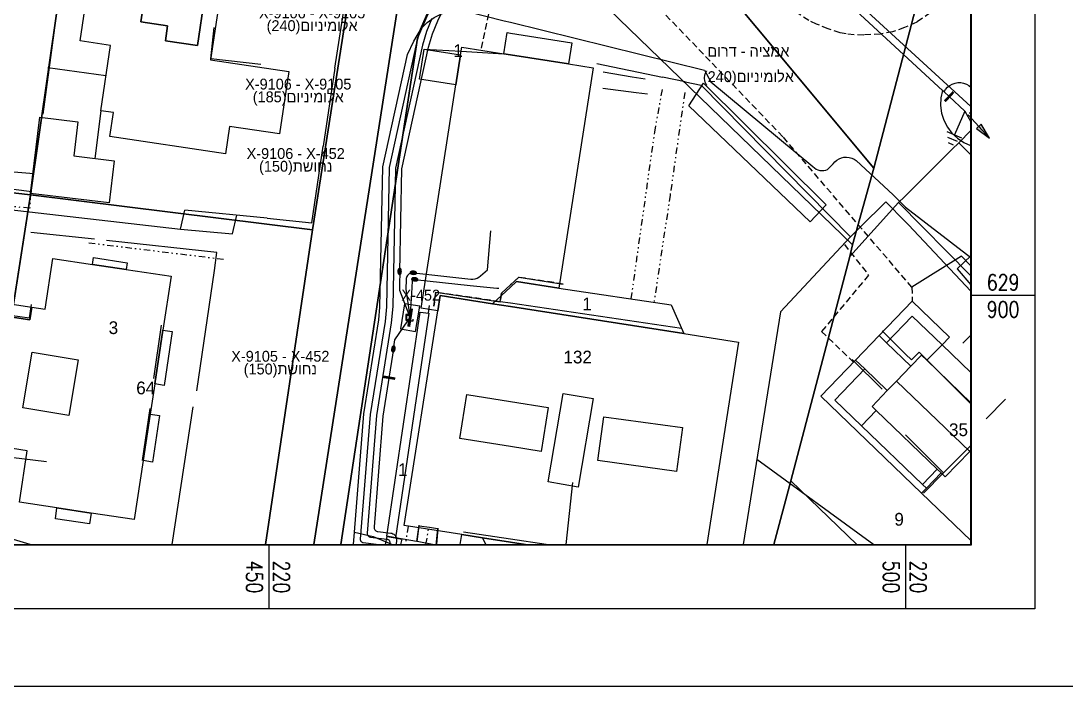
# Model space of a CAD drawing. Header units: metres. Extents: x 220080 to 220677, y 629869 to 630193.
# Drawn here: x 220430.5 to 220512.6, y 629869.3 to 629921.5 of the extents above; entities that cross this region are included whole.
import ezdxf
from ezdxf.enums import TextEntityAlignment as Align

# ---------------------------------------------------------------- set-up
doc = ezdxf.new("R2010")
doc.units = ezdxf.units.M
doc.header["$LTSCALE"] = 0.5
doc.header["$MEASUREMENT"] = 0
doc.linetypes.add('DASH15', pattern=[1.5, 1, -0.5])
doc.linetypes.add('DIVIDE25', pattern=[2.5, 1, -0.5, 0, -0.5, 0, -0.5])
for name, color, linetype in [('1201', 251, 'Continuous'), ('1202', 255, 'Continuous'), ('1204', 7, 'Continuous'), ('1601', 30, 'LANDBORDER'), ('1602', 40, 'Continuous'), ('1603', 40, 'Continuous'), ('2200', 252, 'Continuous'), ('2201', 252, 'Continuous'), ('2202', 255, 'Continuous'), ('2203', 7, 'Continuous'), ('2205', 252, 'Continuous'), ('2206', 252, 'Continuous'), ('2207', 252, 'Continuous'), ('2219', 8, 'DASH15'), ('2401', 251, 'Continuous'), ('2404', 252, 'DASH15'), ('2407', 252, 'DIVIDE25'), ('2408', 252, 'DASH15'), ('2412', 252, 'Continuous'), ('2419', 8, 'Continuous'), ('2601', 252, 'Continuous'), ('2602', 252, 'Continuous'), ('2604', 252, 'Continuous'), ('2605', 7, 'WALLSUP'), ('2619', 8, 'Continuous'), ('6031', 254, 'Continuous'), ('6051', 130, 'Continuous'), ('6081', 1, 'CABLEUNDEXIST03'), ('6091', 3, 'CABLEUNDEXIST03'), ('6151H', 6, 'CABLEUNDEXIST03'), ('6241', 51, 'Continuous'), ('6512', 120, 'Continuous'), ('6515', 121, 'Continuous'), ('65231', 1, 'Continuous'), ('6541', 7, 'Continuous'), ('6561', 7, 'Continuous'), ('6715', 3, 'CABLEDEAD03'), ('6730', 7, 'Continuous'), ('6815', 255, 'Continuous'), ('6911', 3, 'Continuous'), ('6912', 22, 'Continuous'), ('9100', 7, 'Continuous')]:
    doc.layers.add(name, color=color, linetype=linetype)
doc.layers.get('2206').off()
doc.styles.add('coord', font='romant', dxfattribs={"width": 0.8})
doc.styles.add('HEBTXT', font='HEBTXT')
doc.linetypes.add('CABLEDEAD03', pattern='A,2.5,[223,elecad.shx,S=0.01,R=0,X=0,Y=0],5,[222,elecad.shx,S=0.01,R=0,X=0,Y=0],2.5', length=10)
doc.linetypes.add('CABLEUNDEXIST03', pattern='A,3.5,[222,elecad.shx,S=0.01,R=0,X=0,Y=0],1.5', length=5)
doc.linetypes.add('LANDBORDER', pattern='A,6.25,[208,elecad.shx,S=0.02,R=0,X=-0.6,Y=0],12.5,[208,elecad.shx,S=0.02,R=180,X=0.6,Y=0],6.25', length=25)
doc.linetypes.add('WALLSUP', pattern='A,2.5,[227,elecad.shx,S=0.5,R=0,X=0,Y=0],2.5', length=5)

# ---------------------------------------------------------------- blocks, each defined once
blk = doc.blocks.new('*X24')
at = {"color": 0}
for p, q in [((-1.5, 0.06), (1.5, 0.06)), ((-1.5, 0), (1.5, 0)), ((-1.48, 0.12), (1.48, 0.12)), ((-1.45, 0.19), (1.45, 0.19)), ((-1.41, 0.25), (1.41, 0.25)), ((-1.36, 0.31), (1.36, 0.31)), ((-1.29, 0.38), (1.29, 0.38)), ((-1.21, 0.44), (1.21, 0.44)), ((-1.12, 0.5), (1.12, 0.5)), ((-0.99, 0.56), (0.99, 0.56)), ((-0.84, 0.62), (0.84, 0.62)), ((-0.61, 0.69), (0.61, 0.69)), ((-1.5, -0.06), (1.5, -0.06)), ((-1.48, -0.12), (1.48, -0.12)), ((-1.45, -0.19), (1.45, -0.19)), ((-1.41, -0.25), (1.41, -0.25)), ((-1.36, -0.31), (1.36, -0.31)), ((-1.29, -0.38), (1.29, -0.38)), ((-1.21, -0.44), (1.21, -0.44)), ((-1.12, -0.5), (1.12, -0.5)), ((-0.99, -0.56), (0.99, -0.56)), ((-0.84, -0.62), (0.84, -0.62)), ((-0.61, -0.69), (0.61, -0.69))]:
    blk.add_line(p, q, dxfattribs=at)
blk = doc.blocks.new('6730')
at = {"color": 0}
blk.add_lwpolyline([(0.51, 0.01, 0.174705), (0.48, 0.09, 0.104203), (0.36, 0.18, 0.064948), (0.21, 0.24, 0.051099), (0.01, 0.26, 0.051099), (-0.19, 0.24, 0.064948), (-0.35, 0.18, 0.104203), (-0.46, 0.09, 0.174705), (-0.49, 0.01, 0.174705), (-0.46, -0.08, 0.104203), (-0.35, -0.17, 0.064948), (-0.19, -0.22, 0.051099), (0.01, -0.24, 0.051099), (0.21, -0.22, 0.064948), (0.36, -0.17, 0.104203), (0.48, -0.08, 0.174705)], format="xyb", close=True, dxfattribs=at)
at = {"color": 0, "xscale": 0.3335, "yscale": 0.3335, "zscale": 0.3335}
blk.add_blockref('*X24', (0.01, 0.01), dxfattribs=at)
at = {"color": 0, "style": 'HEBTXT'}
for tag, p in [('MUFA_NUM', (1.8, 0.6)), ('COMMENT1', (1.8, -2.73))]:
    blk.add_attdef(tag, p, '', height=2, dxfattribs=at)
at = {"color": 0, "style": 'HEBTXT', "flags": 1}
for tag, p in [('TYPE', (1.81, -6.03)), ('MAP_TYPE', (1.81, -9.04))]:
    blk.add_attdef(tag, p, '', height=2, dxfattribs=at)
blk = doc.blocks.new('6515')
at = {"color": 0, "const_width": 0.4}
blk.add_lwpolyline([(0, 1), (0, -1)], dxfattribs=at)
at = {"color": 0, "style": 'HEBTXT', "flags": 1}
for tag, p in [('POLE_NUM', (0.58, 1.18)), ('POLE_TYPE', (0.59, -1.23))]:
    blk.add_attdef(tag, p, '', height=1.7, dxfattribs=at)
blk = doc.blocks.new('6241')
at = {"color": 0}
blk.add_lwpolyline([(-2, -1.2), (2, -1.2), (2, 1.2), (-2, 1.2)], close=True, dxfattribs=at)
blk.add_lwpolyline([(-2, -1.2), (2, -1.2), (2, 1.2), (-2, 1.2)], close=True, dxfattribs=at)
at = {"color": 0, "const_width": 0.48}
blk.add_lwpolyline([(-1.44, 0), (1.44, 0)], dxfattribs=at)
blk.add_lwpolyline([(-1.44, 0), (1.44, 0)], dxfattribs=at)
at = {"color": 0, "style": 'HEBTXT'}
blk.add_attdef('PIL_NAME', (2.42, 1.78), '', height=1.7, dxfattribs=at)
at = {"color": 0, "style": 'HEBTXT', "flags": 1}
for tag, p in [('TYPE', (2.43, -0.61)), ('MAP_TYPE', (2.42, -2.68))]:
    blk.add_attdef(tag, p, '', height=1.7, dxfattribs=at)
blk = doc.blocks.new('2206')
at = {"color": 0}
for p, q in [((0, -7.5), (0, 7.5)), ((-7.5, 0), (7.5, 0))]:
    blk.add_line(p, q, dxfattribs=at)
blk.add_circle((0, 0), 7.5, dxfattribs=at)
at = {"color": 0, "style": 'HEBTXT'}
for tag, p in [('NUM-FLOORS', (-0.93, 2.1)), ('NUM-BUSNS-CUR', (-0.9, -4.02))]:
    blk.add_attdef(tag, text='', height=2, dxfattribs=at).set_placement(p, align=Align.RIGHT)
for tag, p in [('NUM-ENTR', (0.83, 2.1)), ('NUM-APTS-CUR', (0.83, -4.02))]:
    blk.add_attdef(tag, p, '', height=2, dxfattribs=at)
blk.add_attdef('BLDG_TYPE', text='', height=2, dxfattribs=at).set_placement((0, -22.5), align=Align.CENTER)
at = {"layer": '2202', "style": 'HEBTXT'}
blk.add_attdef('BLDG_CH', text='', height=2, dxfattribs=at).set_placement((0, -25), align=Align.CENTER)
at = {"layer": '2203', "style": 'HEBTXT'}
for tag, p in [('BLDG_NUM', (0, -17.5)), ('BLDG_LETTER', (0, -20))]:
    blk.add_attdef(tag, text='', height=2, dxfattribs=at).set_placement(p, align=Align.CENTER)
at = {"layer": '9100', "style": 'HEBTXT'}
for tag, p in [('CITY_CODE', (0, -12.5)), ('STREET_CODE', (0, -15)), ('STRT_TYPE', (0, -27.5)), ('STREET_CODE_2', (0, -30)), ('BLDG_NUM_2', (0, -32.5)), ('BLDG_LETTER_2', (0, -35))]:
    blk.add_attdef(tag, text='', height=2, dxfattribs=at).set_placement(p, align=Align.CENTER)
blk = doc.blocks.new('1603')
at = {"color": 0, "style": 'HEBTXT'}
blk.add_attdef('PARCEL_NUM', text='', height=2, dxfattribs=at).set_placement((0, 1), align=Align.CENTER)
at = {"color": 0, "style": 'HEBTXT', "flags": 1}
blk.add_attdef('LOT_NUM', text='', height=2, dxfattribs=at).set_placement((0, -2.5), align=Align.CENTER)
blk = doc.blocks.new('6911')
at = {"color": 0, "style": 'HEBTXT', "flags": 1}
blk.add_attdef('CODE', (-2.92, 6.4), '', height=1.7, dxfattribs=at)
at = {"color": 0, "style": 'HEBTXT'}
for tag, p in [('PATH', (0.17, 4.71)), ('HTCH', (0.17, 2.71))]:
    blk.add_attdef(tag, text='', height=1.7, dxfattribs=at).set_placement(p, align=Align.MIDDLE_CENTER)
blk = doc.blocks.new('6912')
at = {"color": 0, "style": 'HEBTXT', "flags": 1}
blk.add_attdef('CODE', (-2.92, 6.4), '', height=1.7, dxfattribs=at)
at = {"color": 0, "style": 'HEBTXT'}
for tag, p in [('PATH', (0.17, 4.71)), ('HTCH', (0.17, 2.71))]:
    blk.add_attdef(tag, text='', height=1.7, dxfattribs=at).set_placement(p, align=Align.MIDDLE_CENTER)
blk = doc.blocks.new('6541')
at = {"color": 0}
blk.add_lwpolyline([(0.75, 0), (5.75, 0), (3.25, 0.5), (3.25, -0.5), (5.75, 0)], dxfattribs=at)
blk.add_solid([(3.25, -0.5), (3.25, 0.5), (5.75, 0)], dxfattribs=at)
blk = doc.blocks.new('6561')
at = {"color": 0}
blk.add_line((0, 0), (-1.62, -3.72), dxfattribs=at)
at = {"color": 0, "flags": 128}
for points in [[(-2.81, -3.2), (-0.52, -4.2)], [(-2.72, -4.06), (-1.19, -4.73)], [(-2.62, -4.92), (-1.85, -5.26)]]:
    blk.add_lwpolyline(points, dxfattribs=at)
at = {"color": 0, "style": 'HEBTXT'}
for tag, p in [('TYPE', (1.69, -1.64)), ('DESC', (1.69, -4.21))]:
    blk.add_attdef(tag, p, '', height=1.5, dxfattribs=at)

msp = doc.modelspace()

# ---------------------------------------------------------------- linework, layer by layer
at = {"layer": '1201'}
for p, q in [((220505.161, 629900), (220510.161, 629900)), ((220450, 629880.389), (220450, 629875.389)), ((220500, 629880.389), (220500, 629875.389))]:
    msp.add_line(p, q, dxfattribs=at)
at = {"layer": '1202', "flags": 128}
for points in [[(220291.862, 629875.389), (220291.862, 630109.132), (220510.161, 630109.132), (220510.161, 629875.389)], [(220296.862, 629880.389), (220296.862, 630104.132), (220505.161, 630104.132), (220505.161, 629880.389)]]:
    msp.add_lwpolyline(points, close=True, dxfattribs=at)
at = {"layer": '1204'}
msp.add_lwpolyline([(220288.239, 629869.326), (220669.23, 629869.326), (220669.23, 630181.278), (220288.239, 630181.278)], close=True, dxfattribs=at)
at = {"layer": '1601'}
msp.add_lwpolyline([(220489.661, 629880.432), (220490.983, 629885.425), (220495.622, 629903.024), (220495.835, 629903.938), (220497.5, 629909.96), (220479.147, 629931.992), (220478.651, 629932.588), (220474.238, 629941.733), (220474.047, 629942.129), (220474.35, 629943.61), (220480.852, 629973.844), (220480.976, 629974.421), (220482.009, 629978.346), (220486.515, 630001.2), (220490.524, 630012.709), (220487.763, 630015.771), (220468.98, 630034.51)], dxfattribs=at)
at = {"layer": '1602', "linetype": 'Continuous'}
for points in [[(220431.307, 629907.855), (220409.416, 629910.342), (220409.938, 629913.999), (220413.045, 629939.701), (220435.486, 629937.024)], [(220458.017, 629934.34), (220453.435, 629905.13), (220431.307, 629907.855), (220435.486, 629937.024)], [(220426.966, 629880.227), (220406.18, 629886.234), (220409.416, 629910.342), (220431.307, 629907.855)]]:
    msp.add_lwpolyline(points, close=True, dxfattribs=at)
for points in [[(220449.756, 629880.432), (220453.435, 629905.13), (220458.017, 629934.34), (220461.879, 629933.929), (220453.546, 629880.432)], [(220453.546, 629880.432), (220461.879, 629933.929), (220468.98, 629933.361)], [(220455.664, 629880.432), (220461.691, 629920.141), (220462.487, 629922.048), (220463.927, 629923.768), (220465.673, 629925.353), (220467.181, 629926.225), (220468.98, 629926.223)], [(220468.98, 629926.223), (220467.181, 629926.225), (220465.673, 629925.353), (220463.927, 629923.768), (220462.487, 629922.048), (220461.691, 629920.141), (220455.664, 629880.432)], [(220426.998, 629880.432), (220431.307, 629907.855), (220453.435, 629905.13)], [(220453.435, 629905.13), (220449.756, 629880.432)]]:
    msp.add_lwpolyline(points, dxfattribs=at)
at = {"layer": '1602'}
for points in [[(220468.98, 629933.361), (220478.651, 629932.588), (220479.147, 629931.992), (220497.5, 629909.96), (220495.835, 629903.938), (220475.106, 629923.993), (220473.601, 629925.027), (220471.065, 629925.903), (220469.163, 629926.222), (220468.98, 629926.223)], [(220505.135, 629912.91), (220504.183, 629911.952), (220503.667, 629911.441), (220499.91, 629907.719), (220499.455, 629907.269), (220495.622, 629903.024), (220495.835, 629903.938), (220497.5, 629909.96), (220500.925, 629922.942), (220505.135, 629927.093)], [(220468.98, 629926.223), (220469.163, 629926.222), (220471.065, 629925.903), (220473.601, 629925.027), (220475.106, 629923.993), (220495.835, 629903.938), (220495.622, 629903.024), (220490.983, 629885.425), (220489.661, 629880.432)], [(220505.135, 629911.001), (220504.183, 629911.952), (220505.135, 629912.91)], [(220505.135, 629901.512), (220499.455, 629907.269), (220499.91, 629907.719), (220503.667, 629911.441), (220504.183, 629911.952), (220505.135, 629911.001)], [(220496.167, 629880.432), (220490.983, 629885.425), (220495.622, 629903.024), (220499.455, 629907.269), (220505.135, 629901.512)], [(220489.661, 629880.432), (220490.983, 629885.425), (220496.167, 629880.432)]]:
    msp.add_lwpolyline(points, dxfattribs=at)
msp.add_lwpolyline([(220497.5, 629909.96), (220479.147, 629931.992), (220478.651, 629932.588), (220502.72, 629929.121), (220500.925, 629922.942)], close=True, dxfattribs=at)
at = {"layer": '2200', "linetype": 'Continuous'}
for points in [[(220446.126, 629923.147), (220445.419, 629918.457), (220451.577, 629917.529), (220450.841, 629912.641), (220446.923, 629913.231), (220446.6, 629911.082), (220437.526, 629912.448), (220437.807, 629914.314), (220436.808, 629914.465), (220437.578, 629919.576), (220435.185, 629919.936), (220435.744, 629923.653)], [(220426.747, 629899.756), (220431.406, 629899.051), (220432.438, 629898.895), (220433.041, 629902.881), (220436.17, 629902.408), (220436.25, 629902.939), (220438.881, 629902.541), (220438.8, 629902.01), (220442.331, 629901.476), (220441.69, 629897.242), (220442.427, 629897.13), (220441.789, 629892.914), (220441.052, 629893.026), (220440.694, 629890.66), (220441.421, 629890.55), (220440.869, 629886.903), (220440.142, 629887.013), (220439.442, 629882.384), (220436.069, 629882.894), (220435.94, 629882.045), (220433.247, 629882.453), (220433.375, 629883.302), (220430.431, 629883.747), (220431.042, 629887.78), (220429.89, 629887.954)]]:
    msp.add_lwpolyline(points, dxfattribs=at)
at = {"layer": '2200'}
msp.add_lwpolyline([(220505.135, 629880.737), (220501.263, 629884.465), (220493.354, 629892.081), (220496.07, 629894.902), (220497.926, 629896.829), (220500.519, 629899.522), (220503.442, 629896.707), (220502.863, 629896.106), (220505.135, 629893.918)], dxfattribs=at)
at = {"layer": '2201', "linetype": 'Continuous'}
msp.add_lwpolyline([(220465.039, 629880.432), (220465.167, 629881.213), (220460.634, 629881.922), (220463.268, 629898.772), (220461.964, 629898.976), (220464.7, 629916.48), (220461.832, 629916.928), (220462.202, 629919.294), (220465.116, 629919.145), (220468.468, 629918.928), (220468.728, 629920.592), (220468.98, 629920.552)], dxfattribs=at)
at = {"layer": '2201'}
msp.add_lwpolyline([(220468.98, 629920.552), (220473.798, 629919.799), (220473.537, 629918.135), (220475.484, 629917.831), (220472.783, 629900.553), (220481.592, 629899.236), (220482.602, 629896.972), (220486.874, 629896.305), (220484.393, 629880.432)], dxfattribs=at)
at = {"layer": '2205', "linetype": 'Continuous'}
for p, q in [((220468.98, 629899.358), (220468.167, 629899.478)), ((220440.989, 629893.445), (220441.591, 629897.642)), ((220440.653, 629891.096), (220440.071, 629887.034)), ((220468.98, 629880.851), (220465.283, 629881.403))]:
    msp.add_line(p, q, dxfattribs=at)
at = {"layer": '2205'}
for p, q in [((220482.402, 629897.373), (220468.98, 629899.358)), ((220498.168, 629897.196), (220500, 629895.372)), ((220498.157, 629892.614), (220495.818, 629894.942)), ((220507.842, 629891.838), (220506.327, 629890.287)), ((220501.404, 629884.469), (220502.992, 629886.061)), ((220471.785, 629880.432), (220468.98, 629880.851))]:
    msp.add_line(p, q, dxfattribs=at)
at = {"layer": '2205', "linetype": 'Continuous'}
for points in [[(220440.34, 629924.004), (220439.96, 629921.43), (220442.06, 629921.12), (220441.887, 629919.952), (220444.397, 629919.582), (220444.949, 629923.324), (220446.126, 629923.147), (220445.419, 629918.457), (220451.577, 629917.529), (220450.841, 629912.641), (220446.923, 629913.231), (220446.6, 629911.082), (220437.526, 629912.448), (220437.807, 629914.314), (220436.808, 629914.465), (220437.578, 629919.576), (220435.185, 629919.936), (220435.744, 629923.653), (220436.197, 629923.585), (220437.388, 629923.405), (220437.877, 629923.332), (220438.03, 629924.348), (220439.019, 629924.199)], [(220440.34, 629924.004), (220439.96, 629921.43), (220442.06, 629921.12), (220441.887, 629919.952), (220444.397, 629919.582), (220444.949, 629923.324), (220446.126, 629923.147), (220445.419, 629918.457), (220451.577, 629917.529), (220450.841, 629912.641), (220446.923, 629913.231), (220446.6, 629911.082), (220437.526, 629912.448), (220437.807, 629914.314), (220436.808, 629914.465), (220437.578, 629919.576), (220435.185, 629919.936), (220435.744, 629923.653), (220436.197, 629923.585), (220437.388, 629923.405), (220437.877, 629923.332), (220438.03, 629924.348), (220439.019, 629924.199)], [(220440.34, 629924.004), (220444.949, 629923.324), (220444.397, 629919.582), (220441.887, 629919.952), (220442.06, 629921.12), (220439.96, 629921.43)], [(220465.069, 629918.845), (220464.7, 629916.48), (220461.832, 629916.928), (220462.202, 629919.294)], [(220465.069, 629918.845), (220464.7, 629916.48), (220461.832, 629916.928), (220462.202, 629919.294)], [(220438.8, 629902.01), (220436.17, 629902.408), (220436.25, 629902.939), (220438.881, 629902.541)], [(220438.8, 629902.01), (220436.17, 629902.408), (220436.25, 629902.939), (220438.881, 629902.541)], [(220431.406, 629899.051), (220431.254, 629898.048), (220426.595, 629898.753), (220426.747, 629899.756)], [(220431.406, 629899.051), (220431.254, 629898.048), (220426.595, 629898.753), (220426.747, 629899.756)], [(220441.052, 629893.026), (220441.69, 629897.242), (220442.427, 629897.13), (220441.789, 629892.914)], [(220430.693, 629891.147), (220431.425, 629895.525), (220435.033, 629894.922), (220434.301, 629890.544)], [(220430.693, 629891.147), (220431.425, 629895.525), (220435.033, 629894.922), (220434.301, 629890.544)], [(220440.142, 629887.013), (220440.694, 629890.66), (220441.421, 629890.55), (220440.869, 629886.903)], [(220440.142, 629887.013), (220440.694, 629890.66), (220441.421, 629890.55), (220440.869, 629886.903)], [(220436.069, 629882.894), (220435.94, 629882.045), (220433.247, 629882.453), (220433.375, 629883.302)]]:
    msp.add_lwpolyline(points, close=True, dxfattribs=at)
for points in [[(220449.378, 629918.084), (220445.443, 629918.519), (220445.715, 629921)], [(220468.98, 629918.847), (220468.468, 629918.928), (220468.728, 629920.592), (220468.98, 629920.552)], [(220468.98, 629918.847), (220468.468, 629918.928), (220468.728, 629920.592), (220468.98, 629920.552)], [(220468.98, 629900.628), (220467.564, 629899.322), (220463.454, 629899.965), (220463.268, 629898.772), (220461.964, 629898.976), (220464.7, 629916.48), (220465.069, 629918.845), (220465.163, 629919.444), (220468.468, 629918.928)], [(220468.98, 629900.628), (220467.564, 629899.322), (220463.454, 629899.965), (220463.268, 629898.772), (220461.964, 629898.976), (220464.7, 629916.48), (220465.069, 629918.845), (220465.163, 629919.444), (220468.468, 629918.928)], [(220468.468, 629918.928), (220468.98, 629918.847)], [(220468.468, 629918.928), (220468.98, 629918.847)], [(220426.595, 629898.753), (220431.254, 629898.048), (220431.406, 629899.051), (220432.438, 629898.895), (220433.041, 629902.881), (220436.17, 629902.408), (220438.8, 629902.01), (220442.331, 629901.476), (220441.69, 629897.242), (220441.052, 629893.026), (220440.694, 629890.66), (220440.142, 629887.013), (220439.442, 629882.384), (220436.069, 629882.894), (220433.375, 629883.302), (220430.431, 629883.747), (220431.042, 629887.78), (220429.89, 629887.954)], [(220426.595, 629898.753), (220431.254, 629898.048), (220431.406, 629899.051), (220432.438, 629898.895), (220433.041, 629902.881), (220436.17, 629902.408), (220438.8, 629902.01), (220442.331, 629901.476), (220441.69, 629897.242), (220441.052, 629893.026), (220440.694, 629890.66), (220440.142, 629887.013), (220439.442, 629882.384), (220436.069, 629882.894), (220433.375, 629883.302), (220430.431, 629883.747), (220431.042, 629887.78), (220429.89, 629887.954)], [(220462.953, 629899.128), (220463.124, 629900.223), (220468.167, 629899.478), (220468.265, 629900.146), (220468.98, 629900.8)], [(220468.98, 629899.101), (220467.564, 629899.322), (220468.98, 629900.628)], [(220468.98, 629899.101), (220467.564, 629899.322), (220468.98, 629900.628)], [(220468.98, 629880.617), (220466.781, 629880.961), (220465.167, 629881.213), (220460.634, 629881.922), (220463.268, 629898.772), (220463.454, 629899.965), (220467.564, 629899.322), (220468.98, 629899.101)], [(220468.98, 629880.617), (220466.781, 629880.961), (220465.167, 629881.213), (220460.634, 629881.922), (220463.268, 629898.772), (220463.454, 629899.965), (220467.564, 629899.322), (220468.98, 629899.101)], [(220426.63, 629898.84), (220431.207, 629898.209), (220431.367, 629899.252)], [(220468.98, 629888.12), (220465.007, 629888.749), (220465.553, 629892.198)], [(220468.98, 629888.12), (220465.007, 629888.749), (220465.553, 629892.198)], [(220465.553, 629892.198), (220468.98, 629891.656)], [(220465.553, 629892.198), (220468.98, 629891.656)], [(220465.039, 629880.432), (220465.167, 629881.213), (220466.781, 629880.961)], [(220465.039, 629880.432), (220465.167, 629881.213), (220466.781, 629880.961)], [(220467.041, 629880.432), (220466.781, 629880.961), (220468.98, 629880.617)], [(220466.781, 629880.961), (220467.041, 629880.432)], [(220466.781, 629880.961), (220467.041, 629880.432)]]:
    msp.add_lwpolyline(points, dxfattribs=at)
at = {"layer": '2205'}
for points in [[(220468.98, 629920.552), (220473.798, 629919.799), (220473.537, 629918.135), (220468.98, 629918.847)], [(220468.98, 629920.552), (220473.798, 629919.799), (220473.537, 629918.135), (220468.98, 629918.847)], [(220468.98, 629918.847), (220473.537, 629918.135), (220475.484, 629917.831), (220472.783, 629900.553), (220469.441, 629901.052), (220468.98, 629900.628)], [(220468.98, 629918.847), (220473.537, 629918.135), (220475.484, 629917.831), (220472.783, 629900.553), (220469.441, 629901.052), (220468.98, 629900.628)], [(220468.98, 629900.8), (220469.63, 629901.394), (220473.12, 629900.866)], [(220468.98, 629900.628), (220469.441, 629901.052), (220472.783, 629900.553), (220481.592, 629899.236), (220482.602, 629896.972), (220468.98, 629899.101)], [(220468.98, 629900.628), (220469.441, 629901.052), (220472.783, 629900.553), (220481.592, 629899.236), (220482.602, 629896.972), (220468.98, 629899.101)], [(220468.98, 629899.101), (220482.602, 629896.972), (220486.874, 629896.305), (220484.393, 629880.432)], [(220468.98, 629899.101), (220482.602, 629896.972), (220486.874, 629896.305), (220484.393, 629880.432)], [(220505.135, 629891.557), (220501.683, 629894.881), (220502.863, 629896.106), (220505.135, 629893.918)], [(220505.135, 629887.826), (220505.037, 629887.725), (220499.292, 629893.258), (220500.419, 629894.429), (220501.253, 629895.295), (220501.683, 629894.881), (220505.135, 629891.557)], [(220500, 629895.372), (220500.456, 629894.918), (220501.07, 629895.533), (220505.135, 629891.477)], [(220468.98, 629891.656), (220471.947, 629891.186), (220471.401, 629887.737), (220468.98, 629888.12)], [(220468.98, 629891.656), (220471.947, 629891.186), (220471.401, 629887.737), (220468.98, 629888.12)], [(220505.135, 629888.208), (220502.992, 629886.061), (220500, 629889.047)], [(220505.135, 629880.737), (220501.263, 629884.465), (220501.635, 629884.851), (220502.788, 629886.048), (220503.117, 629885.731), (220505.037, 629887.725), (220505.135, 629887.826)], [(220470.167, 629880.432), (220468.98, 629880.617)], [(220468.98, 629880.617), (220470.167, 629880.432)], [(220470.167, 629880.432), (220468.98, 629880.617)]]:
    msp.add_lwpolyline(points, dxfattribs=at)
for points in [[(220502.863, 629896.106), (220500.527, 629898.355), (220498.513, 629896.263), (220497.926, 629896.829), (220500.519, 629899.522), (220503.442, 629896.707)], [(220502.863, 629896.106), (220500.527, 629898.355), (220498.513, 629896.263), (220497.926, 629896.829), (220500.519, 629899.522), (220503.442, 629896.707)], [(220502.863, 629896.106), (220501.683, 629894.881), (220501.253, 629895.295), (220500.419, 629894.429), (220498.513, 629896.263), (220500.527, 629898.355)], [(220502.863, 629896.106), (220501.683, 629894.881), (220501.253, 629895.295), (220500.419, 629894.429), (220498.513, 629896.263), (220500.527, 629898.355)], [(220498.513, 629896.263), (220500.419, 629894.429), (220499.292, 629893.258), (220498.563, 629892.501), (220496.797, 629894.202), (220496.07, 629894.902), (220497.926, 629896.829)], [(220498.513, 629896.263), (220500.419, 629894.429), (220499.292, 629893.258), (220498.563, 629892.501), (220496.797, 629894.202), (220496.07, 629894.902), (220497.926, 629896.829)], [(220496.797, 629894.202), (220494.452, 629891.768), (220496.548, 629889.75), (220501.33, 629885.145), (220501.635, 629884.851), (220501.263, 629884.465), (220493.354, 629892.081), (220496.07, 629894.902)], [(220498.563, 629892.501), (220497.371, 629891.264), (220497.701, 629890.946), (220496.548, 629889.75), (220494.452, 629891.768), (220496.797, 629894.202)], [(220498.563, 629892.501), (220497.371, 629891.264), (220497.701, 629890.946), (220496.548, 629889.75), (220494.452, 629891.768), (220496.797, 629894.202)], [(220505.037, 629887.725), (220503.117, 629885.731), (220502.788, 629886.048), (220502.483, 629886.342), (220497.701, 629890.946), (220497.371, 629891.264), (220498.563, 629892.501), (220499.292, 629893.258)], [(220475.464, 629891.876), (220474.284, 629884.939), (220471.933, 629885.339), (220473.112, 629892.276)], [(220475.464, 629891.876), (220474.284, 629884.939), (220471.933, 629885.339), (220473.112, 629892.276)], [(220482.012, 629886.162), (220475.831, 629887.013), (220476.304, 629890.457), (220482.486, 629889.606)], [(220482.012, 629886.162), (220475.831, 629887.013), (220476.304, 629890.457), (220482.486, 629889.606)], [(220502.483, 629886.342), (220501.33, 629885.145), (220496.548, 629889.75), (220497.701, 629890.946)], [(220502.788, 629886.048), (220501.635, 629884.851), (220501.33, 629885.145), (220502.483, 629886.342)], [(220502.788, 629886.048), (220501.635, 629884.851), (220501.33, 629885.145), (220502.483, 629886.342)]]:
    msp.add_lwpolyline(points, close=True, dxfattribs=at)
at = {"layer": '2207', "linetype": 'Continuous'}
msp.add_lwpolyline([(220431.293, 629907.98), (220432.017, 629913.956), (220435.021, 629913.591), (220434.697, 629910.913), (220437.861, 629910.529), (220437.462, 629907.232)], close=True, dxfattribs=at)
at = {"layer": '2219'}
msp.add_lwpolyline([(220473.12, 629900.866), (220469.63, 629901.394), (220468.98, 629900.8)], dxfattribs=at)
at = {"layer": '2219', "linetype": 'DASH15'}
msp.add_lwpolyline([(220468.98, 629900.8), (220468.265, 629900.146), (220468.167, 629899.478), (220463.124, 629900.223), (220462.953, 629899.128)], dxfattribs=at)
at = {"layer": '2401'}
msp.add_lwpolyline([(220505.135, 629902.286), (220504.389, 629903.047), (220500.499, 629900.612)], dxfattribs=at)
at = {"layer": '2404'}
for points in [[(220505.135, 629925.022), (220503.34, 629923.25), (220501.946, 629922.134), (220500.874, 629921.409), (220499.91, 629920.978), (220498.986, 629920.656), (220498.036, 629920.474), (220496.726, 629920.401), (220495.965, 629920.409), (220495.327, 629920.488), (220494.874, 629920.572), (220493.924, 629920.88), (220493.022, 629921.26), (220492.406, 629921.533), (220491.279, 629922.288), (220488.664, 629924.751), (220482.464, 629930.908), (220478.311, 629934.958), (220477.443, 629935.652), (220472.325, 629938.744), (220469.243, 629940.144), (220468.98, 629940.229)], [(220500.499, 629900.612), (220490.371, 629912.417), (220480.401, 629922.775), (220474.24, 629928.545), (220472.996, 629929.516), (220470.913, 629931.227), (220470.538, 629931.486), (220470.243, 629931.631), (220469.905, 629931.625), (220469.542, 629931.341), (220469.398, 629931.095), (220469.25, 629930.682), (220468.98, 629929.784)]]:
    msp.add_lwpolyline(points, dxfattribs=at)
at = {"layer": '2404', "linetype": 'DASH15'}
msp.add_lwpolyline([(220468.98, 629929.784), (220468.645, 629928.669), (220466.655, 629919.211)], dxfattribs=at)
at = {"layer": '2407', "linetype": 'DIVIDE25'}
msp.add_line((220435.876, 629904.103), (220446.588, 629902.795), dxfattribs=at)
at = {"layer": '2407'}
for points in [[(220478.461, 629899.704), (220480.308, 629912.788), (220480.92, 629916.184)], [(220482.661, 629915.879), (220481.515, 629907.841), (220480.247, 629899.437)]]:
    msp.add_lwpolyline(points, dxfattribs=at)
at = {"layer": '2407', "linetype": 'DIVIDE25'}
for points in [[(220431.293, 629907.98), (220431.24, 629906.826), (220427.262, 629907.126), (220422.209, 629904.693), (220420.058, 629903.69)], [(220460.953, 629881.872), (220460.712, 629880.432)], [(220462.348, 629880.432), (220462.542, 629881.624)]]:
    msp.add_lwpolyline(points, dxfattribs=at)
at = {"layer": '2408'}
msp.add_line((220500.499, 629900.612), (220500.519, 629899.522), dxfattribs=at)
msp.add_lwpolyline([(220495.198, 629903.977), (220497.09, 629901.566), (220493.405, 629897.14), (220495.919, 629894.745)], dxfattribs=at)
at = {"layer": '2412', "linetype": 'Continuous'}
msp.add_lwpolyline([(220463.239, 629881.693), (220463.129, 629880.386), (220461.651, 629880.67), (220461.82, 629881.895), (220462.624, 629881.791)], close=True, dxfattribs=at)
msp.add_lwpolyline([(220459.176, 629880.432), (220459.298, 629881.048), (220459.918, 629880.945), (220460.443, 629880.854), (220460.356, 629880.432)], dxfattribs=at)
at = {"layer": '2419', "linetype": 'Continuous'}
for p, q in [((220437.221, 629917.205), (220432.653, 629917.82)), ((220436.808, 629914.465), (220436.341, 629910.714))]:
    msp.add_line(p, q, dxfattribs=at)
at = {"layer": '2601', "linetype": 'Continuous'}
for p, q in [((220455.193, 629917.802), (220457.868, 629935.016)), ((220455.193, 629917.802), (220454.275, 629911.676)), ((220453.38, 629905.678), (220454.275, 629911.676)), ((220443.085, 629905.167), (220443.421, 629906.651)), ((220449.871, 629906.021), (220443.421, 629906.651)), ((220447.149, 629904.795), (220447.485, 629906.279)), ((220449.871, 629906.021), (220453.38, 629905.678)), ((220443.085, 629905.167), (220447.149, 629904.795)), ((220436.327, 629904.375), (220431.323, 629904.92)), ((220445.917, 629903.329), (220437.275, 629904.271))]:
    msp.add_line(p, q, dxfattribs=at)
at = {"layer": '2601'}
for p, q in [((220482.691, 629916.734), (220480.929, 629917.101)), ((220495.679, 629904.568), (220496.463, 629905.34))]:
    msp.add_line(p, q, dxfattribs=at)
at = {"layer": '2601', "linetype": 'Continuous'}
msp.add_lwpolyline([(220435.565, 629923.918), (220433.601, 629924.071), (220432.272, 629914.181)], dxfattribs=at)
at = {"layer": '2602'}
for p, q in [((220475.772, 629918.175), (220480.929, 629917.101)), ((220500, 629905.746), (220500.23, 629905.514)), ((220500.23, 629905.514), (220505.135, 629900.301)), ((220504.506, 629896.233), (220505.135, 629896.845))]:
    msp.add_line(p, q, dxfattribs=at)
at = {"layer": '2602', "linetype": 'Continuous'}
for p, q in [((220431.389, 629908.091), (220414.597, 629910.183)), ((220462.601, 629899.183), (220462.516, 629898.596))]:
    msp.add_line(p, q, dxfattribs=at)
at = {"layer": '2602'}
for points in [[(220482.691, 629916.734), (220483.964, 629916.468), (220495.679, 629904.568)], [(220496.463, 629905.34), (220498.459, 629907.304), (220500, 629905.746)]]:
    msp.add_lwpolyline(points, dxfattribs=at)
at = {"layer": '2602', "linetype": 'Continuous'}
for points in [[(220444.354, 629892.477), (220445.745, 629901.919), (220445.917, 629903.329)], [(220442.406, 629880.432), (220444.077, 629891.228)], [(220461.793, 629881.941), (220461.609, 629880.663), (220459.946, 629880.958)], [(220463.283, 629881.711), (220463.162, 629880.432)]]:
    msp.add_lwpolyline(points, dxfattribs=at)
msp.add_lwpolyline([(220462.574, 629898.59), (220459.946, 629880.958), (220459.26, 629881.083), (220461.886, 629898.666)], close=True, dxfattribs=at)
at = {"layer": '2604', "linetype": 'Continuous'}
for p, q in [((220420.157, 629910.487), (220431.565, 629909.546)), ((220427.577, 629906.951), (220443.085, 629905.167))]:
    msp.add_line(p, q, dxfattribs=at)
at = {"layer": '2604'}
for points in [[(220479.545, 629916.927), (220478.523, 629917.104), (220476.261, 629917.495)], [(220479.733, 629915.747), (220478.845, 629915.865), (220476.229, 629916.211)], [(220505.135, 629903.078), (220504.064, 629902.052), (220505.135, 629900.807)]]:
    msp.add_lwpolyline(points, dxfattribs=at)
msp.add_lwpolyline([(220482.989, 629914.85), (220484.145, 629916.636), (220493.777, 629907.07), (220492.51, 629905.757)], close=True, dxfattribs=at)
at = {"layer": '2604', "linetype": 'Continuous'}
msp.add_lwpolyline([(220431.258, 629880.432), (220422.865, 629882.947), (220407.039, 629887.116)], dxfattribs=at)
at = {"layer": '2605'}
msp.add_line((220488.328, 629887.132), (220497.52, 629880.432), dxfattribs=at)
msp.add_lwpolyline([(220495.679, 629904.568), (220490.176, 629898.684), (220487.257, 629880.432)], dxfattribs=at)
at = {"layer": '2619', "linetype": 'Continuous'}
for p, q in [((220455.193, 629917.802), (220457.868, 629935.016)), ((220455.193, 629917.802), (220454.275, 629911.676)), ((220453.38, 629905.678), (220454.275, 629911.676)), ((220443.085, 629905.167), (220443.421, 629906.651)), ((220449.871, 629906.021), (220443.421, 629906.651)), ((220447.149, 629904.795), (220447.485, 629906.279)), ((220449.871, 629906.021), (220453.38, 629905.678)), ((220443.085, 629905.167), (220447.149, 629904.795)), ((220436.327, 629904.375), (220431.323, 629904.92)), ((220445.917, 629903.329), (220437.275, 629904.271))]:
    msp.add_line(p, q, dxfattribs=at)
at = {"layer": '2619'}
for p, q in [((220482.691, 629916.734), (220480.929, 629917.101)), ((220495.679, 629904.568), (220496.463, 629905.34))]:
    msp.add_line(p, q, dxfattribs=at)
at = {"layer": '2619', "linetype": 'Continuous'}
msp.add_lwpolyline([(220435.565, 629923.918), (220433.601, 629924.071), (220432.272, 629914.181)], dxfattribs=at)
at = {"layer": '6031'}
msp.add_line((220505.135, 629914.793), (220484.838, 629933.388), dxfattribs=at)
at = {"layer": '6051'}
for p, q in [((220504.652, 629914.429), (220503.423, 629915.565)), ((220504.659, 629914.425), (220505.135, 629913.583))]:
    msp.add_line(p, q, dxfattribs=at)
msp.add_lwpolyline([(220503.423, 629915.565), (220503.024, 629915.934), (220502.907, 629916.042), (220478.449, 629938.613), (220477.552, 629939.441), (220476.264, 629940.629)], dxfattribs=at)
at = {"layer": '6081', "linetype": 'CABLEUNDEXIST03'}
msp.add_lwpolyline([(220456.654, 629880.432), (220456.73, 629881.404), (220457.461, 629890.68), (220458.646, 629898.052), (220458.735, 629899.038), (220458.959, 629910.068), (220460.889, 629918.864), (220461.386, 629919.924), (220461.991, 629920.925), (220462.447, 629921.393), (220462.977, 629921.776), (220463.564, 629922.064), (220464.191, 629922.247), (220464.84, 629922.321), (220465.493, 629922.283), (220468.479, 629921.52), (220468.98, 629921.397)], dxfattribs=at)
at = {"layer": '6081'}
msp.add_lwpolyline([(220468.98, 629921.397), (220484.203, 629917.644), (220484.723, 629916.721), (220492.732, 629910.08), (220492.847, 629909.974), (220492.978, 629909.888), (220493.12, 629909.822), (220493.271, 629909.78), (220493.426, 629909.761), (220493.583, 629909.767), (220493.737, 629909.797), (220493.884, 629909.85), (220494.316, 629910.282), (220494.448, 629910.439), (220494.603, 629910.573), (220494.778, 629910.681), (220494.968, 629910.759), (220495.168, 629910.805), (220495.372, 629910.818), (220495.577, 629910.799), (220495.775, 629910.747), (220495.963, 629910.663), (220496.134, 629910.55), (220499.029, 629907.865), (220500, 629906.899), (220505.135, 629902.954)], dxfattribs=at)
at = {"layer": '6091', "linetype": 'CABLEUNDEXIST03'}
for points in [[(220468.98, 629935.373), (220468.489, 629934.374), (220462.326, 629921.85), (220461.902, 629920.839), (220461.603, 629919.784), (220459.458, 629910.009), (220459.235, 629899.064), (220459.134, 629897.938), (220457.958, 629890.62), (220457.189, 629880.855), (220457.189, 629880.811), (220457.197, 629880.769), (220457.211, 629880.728), (220457.233, 629880.691), (220457.26, 629880.657), (220457.293, 629880.629), (220457.329, 629880.607), (220457.37, 629880.591), (220457.412, 629880.582), (220458.653, 629880.432)], [(220460.292, 629901.852), (220460.456, 629909.891), (220462.554, 629919.451), (220462.853, 629920.506), (220463.277, 629921.518), (220468.98, 629933.108)], [(220462.802, 629921.684), (220462.378, 629920.672), (220462.078, 629919.617), (220459.957, 629909.95), (220459.736, 629899.09), (220459.622, 629897.823), (220458.455, 629890.561), (220457.728, 629881.331), (220457.728, 629881.281), (220457.737, 629881.232), (220457.754, 629881.185), (220457.778, 629881.142), (220457.81, 629881.103), (220457.848, 629881.07), (220457.891, 629881.045), (220457.937, 629881.026), (220457.986, 629881.016), (220459.27, 629880.861), (220459.312, 629880.852), (220459.352, 629880.837), (220459.389, 629880.816), (220459.422, 629880.79), (220459.451, 629880.758), (220459.475, 629880.723), (220459.492, 629880.684), (220459.504, 629880.643), (220459.508, 629880.601), (220459.507, 629880.558), (220459.491, 629880.432)], [(220460.271, 629900.8), (220460.262, 629900.377), (220461.004, 629898.481), (220460.755, 629898.481), (220460.755, 629898.036), (220461.067, 629898.036), (220461.067, 629898.111)], [(220459.798, 629895.77), (220459.913, 629896.485), (220460.931, 629897.981), (220461.347, 629897.981), (220461.347, 629898.111)], [(220459.798, 629895.77), (220458.952, 629890.501), (220458.267, 629881.809), (220458.267, 629881.752), (220458.277, 629881.696), (220458.297, 629881.643), (220458.325, 629881.593), (220458.361, 629881.549), (220458.404, 629881.512), (220458.452, 629881.483), (220458.505, 629881.462), (220458.561, 629881.45), (220459.598, 629881.325), (220459.676, 629881.309), (220459.75, 629881.281), (220459.819, 629881.242), (220459.88, 629881.193), (220459.934, 629881.135), (220459.977, 629881.069), (220460.01, 629880.997), (220460.031, 629880.921), (220460.04, 629880.843), (220460.036, 629880.764), (220459.995, 629880.432)]]:
    msp.add_lwpolyline(points, dxfattribs=at)
at = {"layer": '6091'}
msp.add_lwpolyline([(220505.03, 629914.28), (220505.135, 629914.259)], dxfattribs=at)
at = {"layer": '6091', "linetype": 'CABLEUNDEXIST03', "flags": 128}
msp.add_lwpolyline([(220460.292, 629901.852), (220460.271, 629900.8)], dxfattribs=at)
at = {"layer": '6151H', "linetype": 'CABLEUNDEXIST03'}
for points in [[(220461.351, 629901.747), (220461.385, 629901.744), (220465.869, 629901.255), (220466.035, 629901.251), (220466.198, 629901.275), (220466.356, 629901.326), (220466.502, 629901.403), (220466.633, 629901.504), (220467.164, 629901.988), (220467.449, 629905.049)], [(220461.351, 629901.747), (220461.264, 629901.744), (220461.179, 629901.727), (220461.097, 629901.697), (220461.021, 629901.655), (220460.953, 629901.6), (220460.894, 629901.536), (220460.846, 629901.463), (220460.81, 629901.383), (220460.788, 629901.299), (220460.779, 629901.212), (220460.764, 629900.467), (220461.064, 629898.481), (220461.065, 629898.391), (220460.807, 629898.391), (220460.807, 629898.082), (220460.927, 629898.082), (220460.927, 629898.111)], [(220461.461, 629901.233), (220465.815, 629900.758), (220467.913, 629900.529), (220468.06, 629900.532)]]:
    msp.add_lwpolyline(points, dxfattribs=at)
at = {"layer": '6151H', "linetype": 'CABLEUNDEXIST03', "flags": 128}
msp.add_lwpolyline([(220412.888, 629889.316), (220432.542, 629886.949)], dxfattribs=at)
at = {"layer": '6151H'}
msp.add_lwpolyline([(220473.839, 629885.299), (220473.32, 629880.432)], dxfattribs=at)
at = {"layer": '6512'}
for points in [[(220503.024, 629915.934), (220503.143, 629916.128), (220503.294, 629916.299), (220503.471, 629916.442), (220503.67, 629916.553), (220503.885, 629916.628), (220504.11, 629916.666), (220504.337, 629916.665), (220504.562, 629916.625), (220504.776, 629916.547), (220504.974, 629916.434), (220505.135, 629916.301)], [(220502.907, 629916.042), (220502.782, 629915.461), (220502.758, 629914.868), (220502.835, 629914.279), (220503.012, 629913.712), (220503.283, 629913.183), (220503.64, 629912.709), (220504.072, 629912.302), (220504.568, 629911.975), (220505.112, 629911.737), (220505.135, 629911.732)], [(220505.135, 629914.376), (220505.03, 629914.28)]]:
    msp.add_lwpolyline(points, dxfattribs=at)
at = {"layer": '65231', "linetype": 'Continuous'}
msp.add_lwpolyline([(220456.73, 629881.404), (220458.191, 629881.056), (220459.579, 629880.481), (220459.66, 629880.432)], dxfattribs=at)
at = {"layer": '6715', "linetype": 'CABLEDEAD03'}
msp.add_lwpolyline([(220461.116, 629898.475), (220461.119, 629898.481), (220461.266, 629900.556), (220461.278, 629901.137), (220461.28, 629901.155), (220461.284, 629901.172), (220461.292, 629901.188), (220461.302, 629901.202), (220461.314, 629901.215), (220461.328, 629901.225), (220461.344, 629901.233), (220461.36, 629901.238), (220461.378, 629901.241), (220461.395, 629901.24), (220461.461, 629901.233)], dxfattribs=at)
at = {"layer": '6815'}
msp.add_lwpolyline([(220296.87, 629880.432), (220505.135, 629880.432), (220505.135, 630104.106), (220296.87, 630104.106)], close=True, dxfattribs=at)

# ---------------------------------------------------------------- block references
at = {"layer": '1603', "xscale": 0.5, "yscale": 0.5, "zscale": 0.5}
for p, values in [((220474.258, 629894.139), {'PARCEL_NUM': '132'}), ((220504.157, 629888.435), {'PARCEL_NUM': '35'})]:
    msp.add_blockref('1603', p, dxfattribs=at).add_auto_attribs(values)
at = {"layer": '1603', "linetype": 'Continuous', "xscale": 0.5, "yscale": 0.5, "zscale": 0.5}
msp.add_blockref('1603', (220440.34, 629891.712), dxfattribs=at).add_auto_attribs({'PARCEL_NUM': '64'})
at = {"layer": '2206'}
ref = msp.add_blockref('2206', (220474.989, 629916.304), dxfattribs=dict(at, xscale=0.5, yscale=0.5, zscale=0.5))
ref.add_attrib('BLDG_NUM', '1', dxfattribs={"layer": '2203', "height": 1, "style": 'HEBTXT'}).set_placement((220474.989, 629898.804), align=Align.CENTER)
at = {"layer": '2206', "linetype": 'Continuous'}
ref = msp.add_blockref('2206', (220464.747, 629918.677), dxfattribs=dict(at, xscale=0.01, yscale=0.01, zscale=0.5))
ref.add_attrib('BLDG_NUM', '1', dxfattribs={"layer": '2203', "height": 1, "style": 'HEBTXT'}).set_placement((220464.866, 629918.677), align=Align.CENTER)
at = {"layer": '2206'}
ref = msp.add_blockref('2206', (220499.496, 629899.409), dxfattribs=dict(at, xscale=0.5, yscale=0.5, zscale=0.5))
ref.add_attrib('BLDG_NUM', '9', dxfattribs={"layer": '2203', "height": 1, "style": 'HEBTXT'}).set_placement((220499.496, 629881.909), align=Align.CENTER)
at = {"layer": '2206', "linetype": 'Continuous'}
ref = msp.add_blockref('2206', (220437.473, 629896.942), dxfattribs=dict(at, xscale=0.01, yscale=0.01, zscale=0.5))
ref.add_attrib('BLDG_NUM', '3', dxfattribs={"layer": '2203', "height": 1, "style": 'HEBTXT'}).set_placement((220437.807, 629896.942), align=Align.CENTER)
ref = msp.add_blockref('2206', (220460.397, 629885.801), dxfattribs=dict(at, xscale=0.01, yscale=0.01, zscale=0.5))
ref.add_attrib('BLDG_NUM', '1', dxfattribs={"layer": '2203', "height": 1, "style": 'HEBTXT'}).set_placement((220460.516, 629885.801), align=Align.CENTER)
at = {"layer": '6241', "linetype": 'Continuous'}
ref = msp.add_blockref('6241', (220461.102, 629898.231), dxfattribs=dict(at, xscale=0.5, yscale=0.5, zscale=0.5, rotation=80.86999999997504))
ref.add_attrib('PIL_NAME', 'X-452', (220460.417, 629899.566), dxfattribs={"layer": '0', "color": 0, "height": 0.85, "style": 'HEBTXT'})
at = {"layer": '6515', "xscale": 0.5, "yscale": 0.5, "zscale": 0.5, "rotation": 317.2977635199021}
msp.add_blockref('6515', (220503.423, 629915.565), dxfattribs=at)
at = {"layer": '6515', "linetype": 'Continuous', "xscale": 0.5, "yscale": 0.5, "zscale": 0.5, "rotation": 80.87006961997504}
msp.add_blockref('6515', (220459.437, 629893.52), dxfattribs=at)
at = {"layer": '6541', "xscale": 0.5, "yscale": 0.5, "zscale": 0.5, "rotation": 312.4713836399036}
msp.add_blockref('6541', (220504.659, 629914.425), dxfattribs=at)
at = {"layer": '6561', "xscale": 0.5, "yscale": 0.5, "zscale": 0.5}
msp.add_blockref('6561', (220504.659, 629914.425), dxfattribs=at)
at = {"layer": '6730', "linetype": 'Continuous', "xscale": 0.5, "yscale": 0.5, "zscale": 0.5}
for p, rotation in [((220460.292, 629901.852), 88.83397487997259), ((220461.351, 629901.747), 355.4328160498903), ((220461.461, 629901.233), 353.7647986898909), ((220459.798, 629895.77), 80.86787308997505)]:
    msp.add_blockref('6730', p, dxfattribs=dict(at, rotation=rotation))
at = {"layer": '6911', "linetype": 'Continuous'}
ref = msp.add_blockref('6911', (220453.322, 629913.15), dxfattribs=dict(at, xscale=0.4999999999999999, yscale=0.4999999999999999, zscale=0.4999999999999999))
ref.add_attrib('PATH', 'X-9106 - X-9105', dxfattribs={"layer": '0', "color": 0, "height": 0.85, "style": 'HEBTXT'}).set_placement((220453.406, 629922.134), align=Align.MIDDLE_CENTER)
ref.add_attrib('HTCH', '(240)םוינימולא', dxfattribs={"layer": '0', "color": 0, "height": 0.85, "style": 'HEBTXT'}).set_placement((220453.406, 629921.134), align=Align.MIDDLE_CENTER)
ref = msp.add_blockref('6911', (220453.796, 629912.632), dxfattribs=dict(at, xscale=0.4999999999999999, yscale=0.4999999999999999, zscale=0.4999999999999999))
ref.add_attrib('PATH', 'X-9106 - X-9105', dxfattribs={"layer": '0', "color": 0, "height": 0.85, "style": 'HEBTXT'}).set_placement((220452.318, 629916.549), align=Align.MIDDLE_CENTER)
ref.add_attrib('HTCH', '(185)םוינימולא', dxfattribs={"layer": '0', "color": 0, "height": 0.85, "style": 'HEBTXT'}).set_placement((220452.318, 629915.549), align=Align.MIDDLE_CENTER)
ref = msp.add_blockref('6911', (220455.839, 629899.561), dxfattribs=dict(at, xscale=0.5, yscale=0.5, zscale=0.5))
ref.add_attrib('PATH', 'X-9106 - X-452', dxfattribs={"layer": '0', "color": 0, "height": 0.85, "style": 'HEBTXT'}).set_placement((220452.118, 629911.103), align=Align.MIDDLE_CENTER)
ref.add_attrib('HTCH', '(150)תשוחנ', dxfattribs={"layer": '0', "color": 0, "height": 0.85, "style": 'HEBTXT'}).set_placement((220452.118, 629910.103), align=Align.MIDDLE_CENTER)
ref = msp.add_blockref('6911', (220450.827, 629884.005), dxfattribs=dict(at, xscale=0.5, yscale=0.5, zscale=0.5))
ref.add_attrib('PATH', 'X-9105 - X-452', dxfattribs={"layer": '0', "color": 0, "height": 0.85, "style": 'HEBTXT'}).set_placement((220450.911, 629895.199), align=Align.MIDDLE_CENTER)
ref.add_attrib('HTCH', '(150)תשוחנ', dxfattribs={"layer": '0', "color": 0, "height": 0.85, "style": 'HEBTXT'}).set_placement((220450.911, 629894.199), align=Align.MIDDLE_CENTER)
at = {"layer": '6912'}
ref = msp.add_blockref('6912', (220487.491, 629914.426), dxfattribs=dict(at, xscale=0.5, yscale=0.5, zscale=0.5))
ref.add_attrib('PATH', 'םורד - היצמא', dxfattribs={"layer": '0', "color": 0, "height": 0.85, "style": 'HEBTXT'}).set_placement((220487.659, 629919.134), align=Align.MIDDLE_CENTER)
ref.add_attrib('HTCH', '(240)םוינימולא', dxfattribs={"layer": '0', "color": 0, "height": 0.85, "style": 'HEBTXT'}).set_placement((220487.659, 629917.134), align=Align.MIDDLE_CENTER)

# ---------------------------------------------------------------- texts
at = {"layer": '1201', "style": 'coord', "width": 0.8}
msp.add_text('629', height=1.25, dxfattribs=at).set_placement((220507.661, 629900), align=Align.BOTTOM_CENTER)
msp.add_text('900', height=1.25, dxfattribs=at).set_placement((220507.661, 629899.5), align=Align.TOP_CENTER)
for s, p in [('450', (220449.5, 629877.889)), ('500', (220499.5, 629877.889))]:
    msp.add_text(s, height=1.25, rotation=270, dxfattribs=at).set_placement(p, align=Align.TOP_CENTER)
for p in [(220450, 629877.889), (220500, 629877.889)]:
    msp.add_text('220', height=1.25, rotation=270, dxfattribs=at).set_placement(p, align=Align.BOTTOM_CENTER)

doc.saveas('drawing.dxf')
